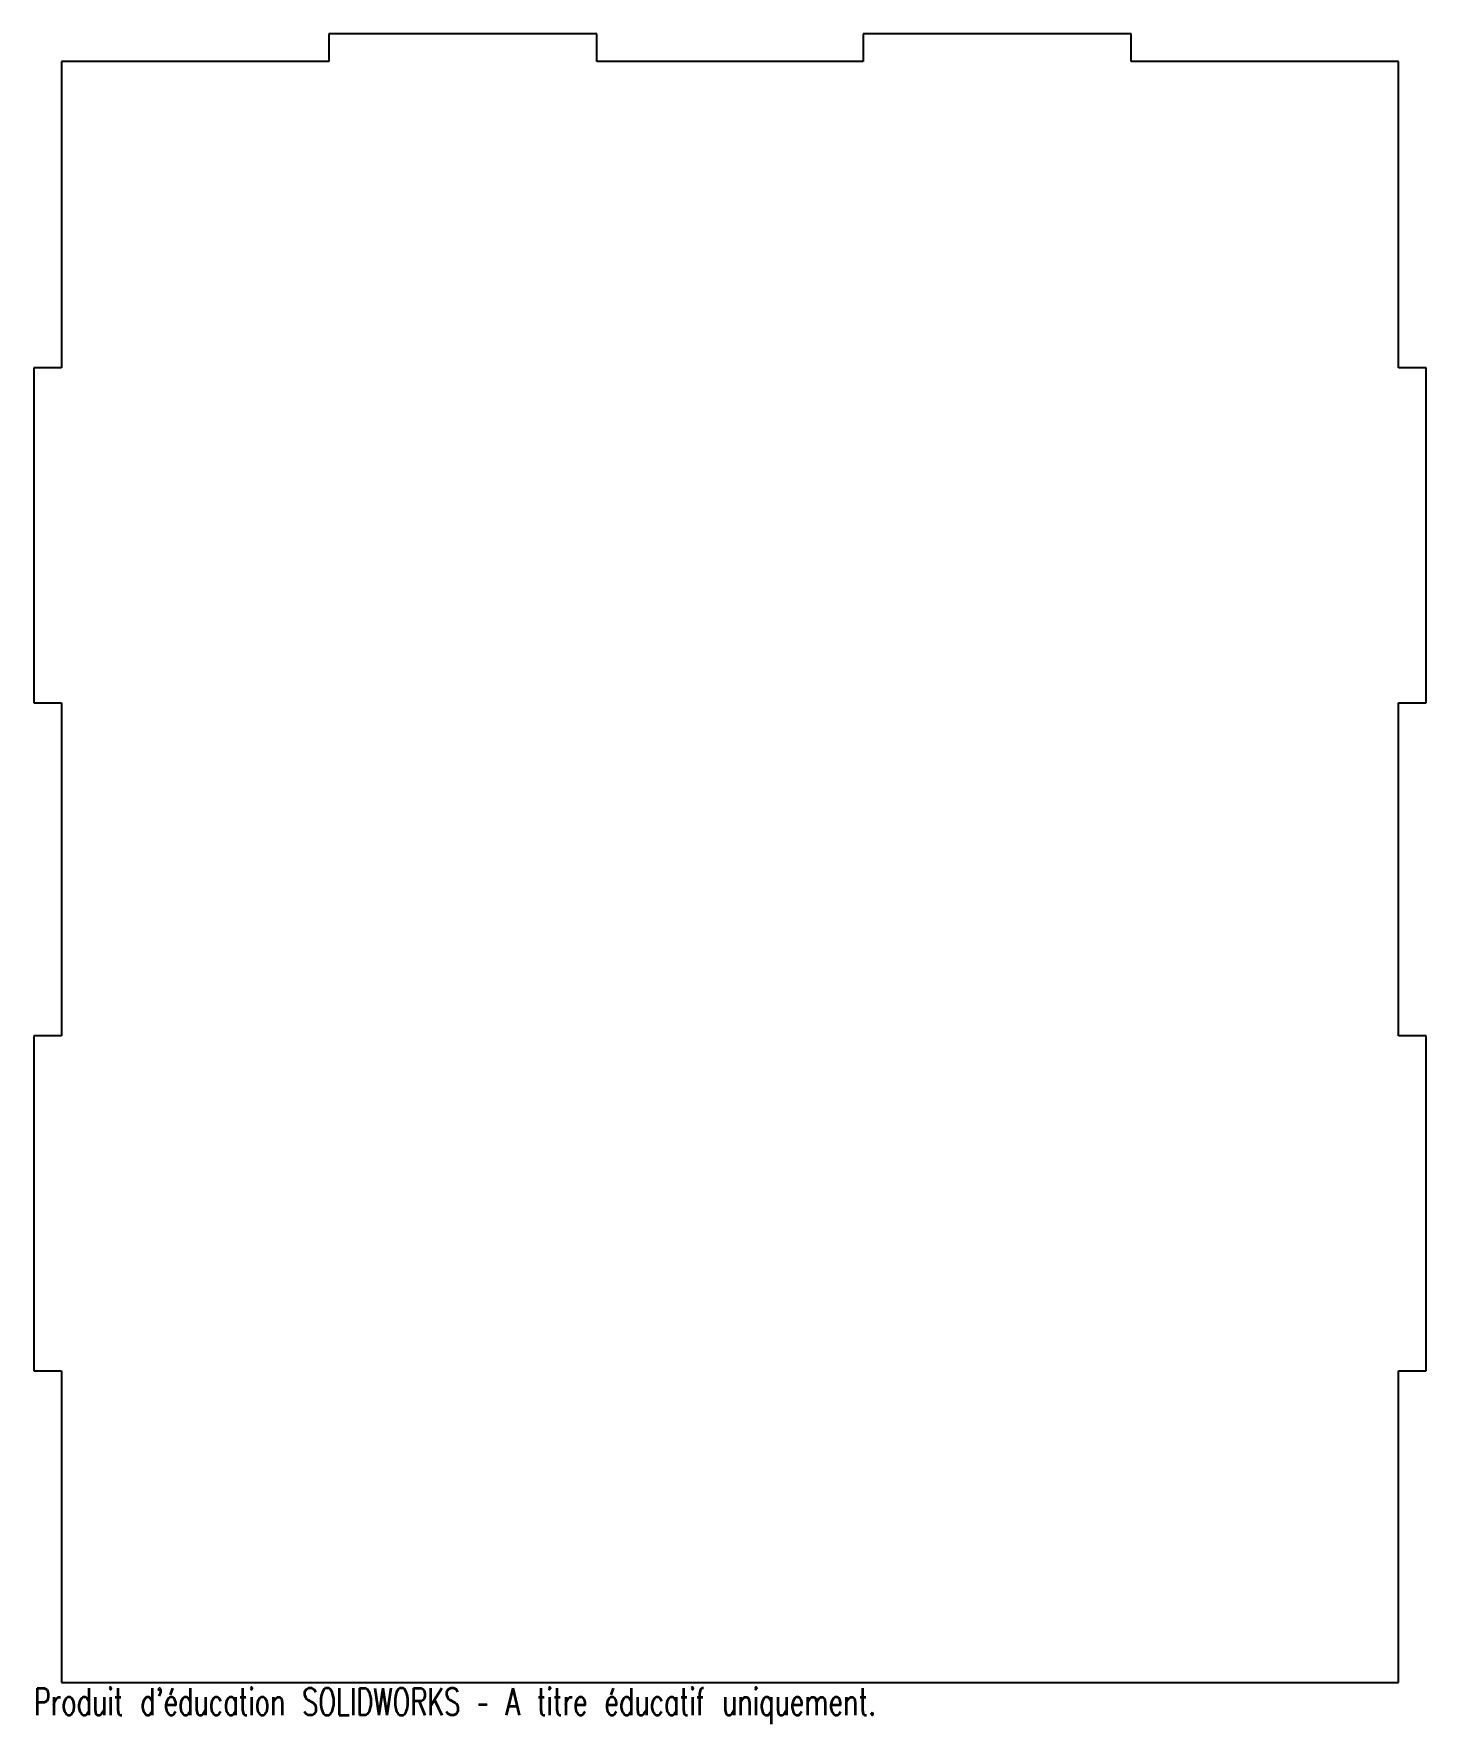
# Model space of a CAD drawing. Header units: millimetres. Extents: x 0 to 250, y -8 to 296.
import ezdxf

# ---------------------------------------------------------------- set-up
doc = ezdxf.new("R2010")
doc.units = ezdxf.units.MM
doc.styles.add('SLDTEXTSTYLE0', font='TXT', dxfattribs={"width": 0.7, "bigfont": 'bigfont'})

msp = doc.modelspace()

# ---------------------------------------------------------------- linework, layer by layer
at = {"color": 7, "linetype": 'Continuous', "lineweight": 25}
for p, q in [((101.1, 296.1), (52.9, 296.1)), ((52.9, 296.1), (52.9, 291.1)), ((101.1, 291.1), (101.1, 296.1)), ((197.1, 296.1), (148.9, 296.1)), ((148.9, 296.1), (148.9, 291.1)), ((197.1, 291.1), (197.1, 296.1)), ((52.9, 291.1), (4.9, 291.1)), ((4.9, 291.1), (4.9, 236.1)), ((148.9, 291.1), (101.1, 291.1)), ((245.1, 291.1), (197.1, 291.1)), ((245.1, 236.1), (245.1, 291.1)), ((4.9, 236.1), (-0.1, 236.1)), ((-0.1, 236.1), (-0.1, 175.9)), ((250.1, 236.1), (245.1, 236.1)), ((250.1, 175.9), (250.1, 236.1)), ((-0.1, 175.9), (4.9, 175.9)), ((4.9, 175.9), (4.9, 116.1)), ((245.1, 116.1), (245.1, 175.9)), ((245.1, 175.9), (250.1, 175.9)), ((4.9, 116.1), (-0.1, 116.1)), ((-0.1, 116.1), (-0.1, 55.9)), ((250.1, 116.1), (245.1, 116.1)), ((250.1, 55.9), (250.1, 116.1)), ((-0.1, 55.9), (4.9, 55.9)), ((4.9, 55.9), (4.9, -0.1)), ((245.1, -0.1), (245.1, 55.9)), ((245.1, 55.9), (250.1, 55.9)), ((4.9, -0.1), (245.1, -0.1))]:
    msp.add_line(p, q, dxfattribs=at)

# ---------------------------------------------------------------- texts
at = {"color": 7, "linetype": 'Continuous', "insert": (-0.1, -1.12), "char_height": 4.8336, "attachment_point": 1, "style": 'SLDTEXTSTYLE0'}
msp.add_mtext("Produit d'éducation SOLIDWORKS – A titre éducatif uniquement.", dxfattribs=at)

doc.saveas('drawing.dxf')
